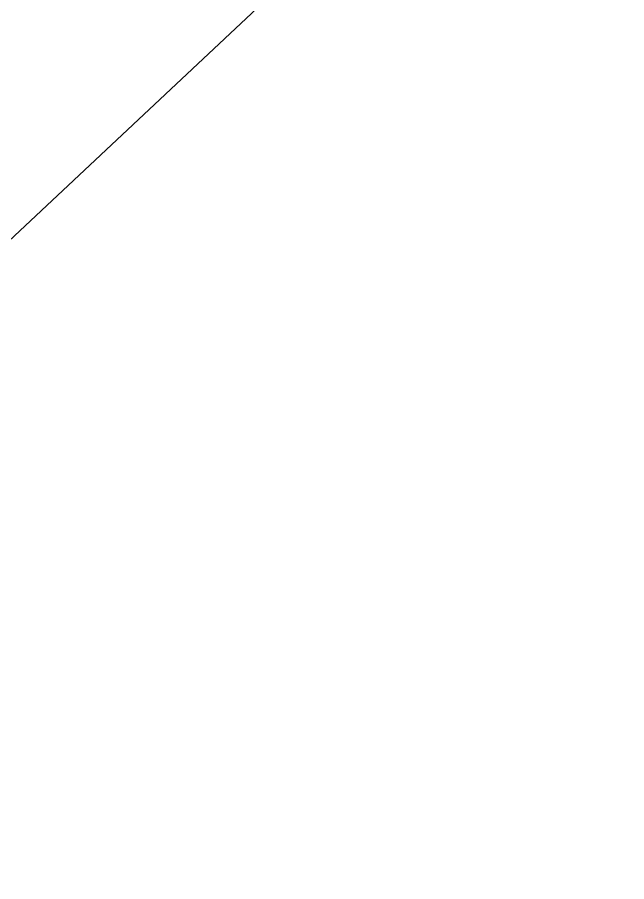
# Model space of a CAD drawing. Extents: x 363066 to 375462, y 6077936 to 6083550.
# Drawn here: x 371646.04 to 371650.19, y 6081279.17 to 6081285.05 of the extents above; entities that cross this region are included whole.
import ezdxf

# ---------------------------------------------------------------- set-up
doc = ezdxf.new("R2010")
doc.units = 0
doc.header["$LTSCALE"] = 5
doc.layers.add('C-AR-T', color=13, linetype='Continuous', lineweight=9)
doc.layers.add('C-WS-T', color=13, linetype='Continuous', lineweight=9)
doc.styles.add('80CG', font='ARIALN.TTF', dxfattribs={"height": 10})
doc.dimstyles.new('Compass 5 000', dxfattribs={"dimscale": 5, "dimtxt": 9, "dimasz": 2, "dimexe": 0.2, "dimexo": 0.0625, "dimgap": 0.5, "dimtad": 0, "dimtih": 1, "dimtoh": 1, "dimzin": 0, "dimdsep": 46, "dimtxsty": '80CG', "dimcen": 0.1, "dimse1": 1, "dimse2": 1, "dimclrd": 256, "dimclrt": 256, "dimaunit": 1, "dimadec": 4, "dimazin": 0, "dimtfac": 0.06, "dimtofl": 0, "dimtmove": 0, "dimatfit": 1, "dimfxl": 0.2, "dimtolj": 1, "dimtzin": 0, "dimlwd": -1, "dimarcsym": 0})

msp = doc.modelspace()

# ---------------------------------------------------------------- leaders
at = {"layer": 'C-AR-T'}
msp.add_leader([(371648.8371, 6081317.2772), (371566.2426, 6081275.376), (371531.6882, 6081275.376)], dimstyle='Compass 5 000', override={"dimtxsty": '80CG'}, dxfattribs=at)
at = {"layer": 'C-WS-T'}
msp.add_leader([(371664.3892, 6081300.7897), (371578.6819, 6081220.3824), (371547.3901, 6081220.3824)], dimstyle='Compass 5 000', override={"dimasz": 1, "dimtxsty": '80CG', "dimldrblk": 'DotBlank'}, dxfattribs=at)

doc.saveas('drawing.dxf')
